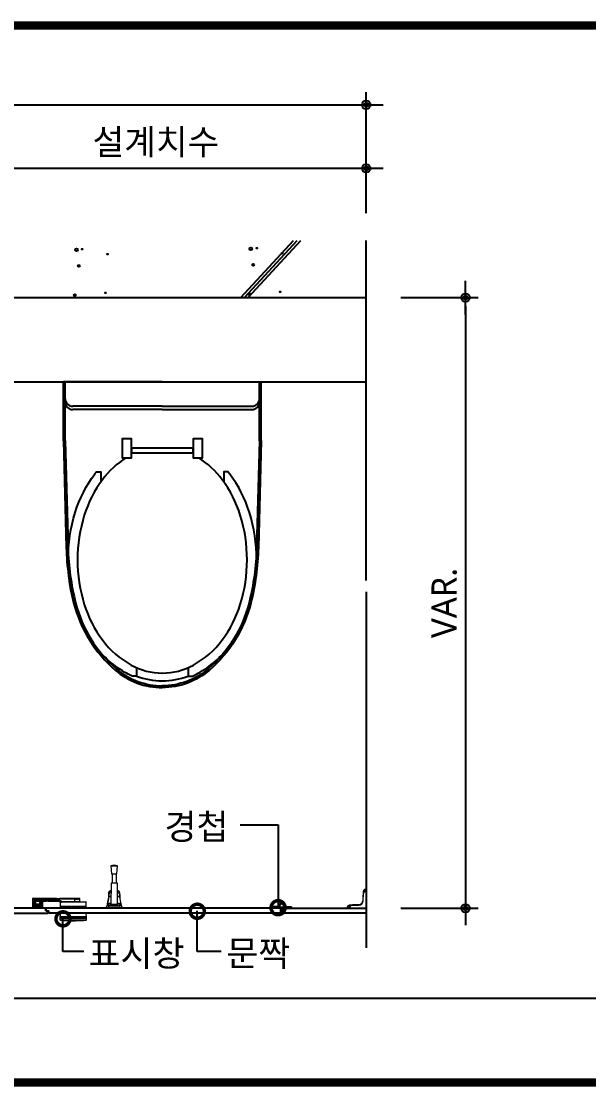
# Model space of a CAD drawing. Extents: x -256 to 8104, y -176 to 5714.
# Drawn here: x 3810 to 4485, y 2764 to 4029 of the extents above; entities that cross this region are included whole.
import ezdxf
from ezdxf.enums import TextEntityAlignment as Align

# ---------------------------------------------------------------- set-up
doc = ezdxf.new("R2010")
doc.units = 0
doc.header["$LTSCALE"] = 30
doc.layers.get('0').update_dxf_attribs({"linetype": 'CONTINUOUS'})
doc.layers.get('DEFPOINTS').update_dxf_attribs({"linetype": 'CONTINUOUS'})
for name, color, linetype in [('0_toilet', 6, 'CONTINUOUS'), ('DIM', 7, 'CONTINUOUS'), ('HAT', 8, 'CONTINUOUS'), ('경첩', 4, 'CONTINUOUS'), ('문자', 3, 'CONTINUOUS'), ('부자재', 4, 'CONTINUOUS'), ('옷걸이', 4, 'CONTINUOUS'), ('잠금쇠(회전형)', 4, 'CONTINUOUS'), ('치수', 1, 'CONTINUOUS'), ('해치', 8, 'CONTINUOUS')]:
    doc.layers.add(name, color=color, linetype=linetype)
doc.styles.add('돋움', font='malgun.ttf')
doc.dimstyles.new('10', dxfattribs={"dimscale": 10, "dimtxt": 3, "dimasz": 1, "dimexe": 1.5, "dimexo": 2, "dimgap": 1, "dimtad": 1, "dimdec": 0, "dimlunit": 6, "dimtxsty": '돋움', "dimblk": 'DIMDOT', "dimcen": -1, "dimdle": 1.5, "dimclrt": 3, "dimazin": 3, "dimtfac": 1, "dimtdec": 0, "dimtix": 1, "dimtmove": 2, "dimatfit": 3, "dimldrblk": 'DIMDOT', "dimarcsym": 0})

# ---------------------------------------------------------------- blocks, each defined once
blk = doc.blocks.new('DIMDOT')
at = {"linetype": 'Continuous'}
blk.add_line((-2, 0), (2, 0), dxfattribs=at)
for radius in [0.5, 0.25]:
    blk.add_circle((0, 0), radius, dxfattribs=at)
blk = doc.blocks.new('*D1074')
at = {"layer": 'DEFPOINTS', "color": 0}
for p in [(202714.7, -3085.2), (202714.7, -3810.2), (202811.6, -3810.2)]:
    blk.add_point(p, dxfattribs=at)
at = {"layer": 'DIM', "color": 0, "lineweight": -2, "ltscale": 10}
for p, q in [((202734.7, -3085.2), (202826.6, -3085.2)), ((202811.6, -3095.2), (202811.6, -3800.2)), ((202734.7, -3810.2), (202826.6, -3810.2))]:
    blk.add_line(p, q, dxfattribs=at)
at = {"layer": 'DIM', "color": 0, "lineweight": -2, "xscale": 10, "yscale": 10, "zscale": 10}
for p, rotation in [((202811.6, -3085.2), 90), ((202811.6, -3810.2), 270)]:
    blk.add_blockref('DIMDOT', p, dxfattribs=dict(at, rotation=rotation))
at = {"layer": 'DIM', "color": 3, "insert": (202786.4, -3447.7), "char_height": 30, "attachment_point": 5, "rotation": 90, "style": '돋움'}
blk.add_mtext('VAR.', dxfattribs=at)
blk = doc.blocks.new('_DOTSMALL')
at = {"color": 0, "linetype": 'ByBlock', "const_width": 0.5}
blk.add_lwpolyline([(-0.0625, 0, 1), (0.0625, 0, 1)], format="xyb", close=True, dxfattribs=at)
blk = doc.blocks.new('A$C63EC304E')
at = {"layer": '치수', "color": 1, "xscale": 2.5, "yscale": 2.5, "zscale": 2.5, "rotation": 234.3098741996962}
blk.add_blockref('_DOTSMALL', (0.312, 0.312), dxfattribs=at)
blk = doc.blocks.new('A$C2BC9653E')
at = {"layer": '치수', "xscale": 0.3333333333333333, "yscale": 0.3333333333333333, "zscale": 0.3333333333333333}
blk.add_blockref('A$C63EC304E', (0, 0), dxfattribs=at)
blk = doc.blocks.new('A$C7FC71301')
at = {"layer": '치수', "rotation": 180}
blk.add_blockref('A$C2BC9653E', (0.208, 0.208), dxfattribs=at)
blk = doc.blocks.new('A$C4A20372B')
at = {"layer": '치수'}
blk.add_blockref('A$C7FC71301', (0, 0), dxfattribs=at)
blk = doc.blocks.new('A$C566469F5')
at = {"layer": '치수'}
blk.add_blockref('A$C4A20372B', (0, 0), dxfattribs=at)
blk = doc.blocks.new('A$C7E317CD4')
at = {"layer": '해치', "xscale": 2, "yscale": 2, "zscale": 2}
blk.add_blockref('A$C566469F5', (0, 0), dxfattribs=at)
blk = doc.blocks.new('A$C601D7F27')
at = {"layer": '치수'}
blk.add_blockref('A$C7E317CD4', (0, 0), dxfattribs=at)
blk = doc.blocks.new('A$C38802C08')
at = {"layer": '치수'}
blk.add_blockref('A$C601D7F27', (0, 0), dxfattribs=at)
blk = doc.blocks.new('*D1075')
at = {"layer": 'DEFPOINTS', "color": 0}
for p in [(202693.7, -2931.7), (202193.7, -3004.8), (202693.7, -3004.8)]:
    blk.add_point(p, dxfattribs=at)
at = {"layer": 'DIM', "color": 0, "lineweight": -2, "ltscale": 10}
for p, q in [((202193.7, -2984.8), (202193.7, -2916.7)), ((202693.7, -2984.8), (202693.7, -2916.7)), ((202203.7, -2931.7), (202683.7, -2931.7))]:
    blk.add_line(p, q, dxfattribs=at)
at = {"layer": 'DIM', "color": 0, "lineweight": -2, "xscale": 10, "yscale": 10, "zscale": 10, "rotation": 180}
blk.add_blockref('DIMDOT', (202193.7, -2931.7), dxfattribs=at)
at = {"layer": 'DIM', "color": 0, "lineweight": -2, "xscale": 10, "yscale": 10, "zscale": 10}
blk.add_blockref('DIMDOT', (202693.7, -2931.7), dxfattribs=at)
at = {"layer": 'DIM', "color": 3, "insert": (202443.7, -2902), "char_height": 30, "attachment_point": 5, "style": '돋움'}
blk.add_mtext('설계치수', dxfattribs=at)
blk = doc.blocks.new('*D1076')
at = {"layer": 'DEFPOINTS', "color": 0}
for p in [(202693.7, -2856.3), (201193.7, -3004.8), (202693.7, -3004.8)]:
    blk.add_point(p, dxfattribs=at)
at = {"layer": 'DIM', "color": 0, "lineweight": -2, "ltscale": 10}
for p, q in [((201193.7, -2984.8), (201193.7, -2841.3)), ((202693.7, -2984.8), (202693.7, -2841.3)), ((201203.7, -2856.3), (202683.7, -2856.3))]:
    blk.add_line(p, q, dxfattribs=at)
at = {"layer": 'DIM', "color": 0, "lineweight": -2, "xscale": 10, "yscale": 10, "zscale": 10, "rotation": 180}
blk.add_blockref('DIMDOT', (201193.7, -2856.3), dxfattribs=at)
at = {"layer": 'DIM', "color": 0, "lineweight": -2, "xscale": 10, "yscale": 10, "zscale": 10}
blk.add_blockref('DIMDOT', (202693.7, -2856.3), dxfattribs=at)
at = {"layer": 'DIM', "color": 3, "insert": (201943.7, -2826.7), "char_height": 30, "attachment_point": 5, "style": '돋움'}
blk.add_mtext('설계치수', dxfattribs=at)
blk = doc.blocks.new('A$C10E41893')
at = {"layer": '부자재'}
for p, q in [((6.5, 0), (6.5, 196)), ((123.3, 196), (6.5, 196)), ((123.3, 192.5), (6.5, 192.5)), ((54.8, 0), (54.8, 177.5)), ((61.4, 0), (61.4, 177.5)), ((6.5, 0), (6.5, -196)), ((54.8, 0), (54.8, -177.5)), ((61.4, 0), (61.4, -177.5)), ((123.3, -192.5), (6.5, -192.5)), ((123.3, -196), (6.5, -196))]:
    blk.add_line(p, q, dxfattribs=at)
for points in [[(122.7, 196, -0.012538), (123.3, 196), (334.6, 190.3, -0.055395), (444.7, 175.1, -0.154276), (576.9, 93.3, -0.179504), (611.5, 0, -0.179504)], [(122.8, 192.5, -0.012538), (123.2, 192.5), (334.5, 186.8, -0.055395), (443.8, 171.7, -0.154276), (574.3, 91, -0.179504), (608, 0, -0.179504)], [(572, 51.4), (588.8, 51.4), (588.8, 59.6, 0.021185), (583.3, 70.7, 0.106084), (528.4, 133.7, 0.085733), (452.6, 172.4, 0.075373), (358.7, 186.6, 0.075373), (264.8, 172.4, 0.085733), (189, 133.7, 0.007337), (184.4, 130.1), (184.4, 122), (204.7, 122)], [(156.7, -72, 0.089162), (200.2, -118.7, 0.085733), (270.3, -154.5, 0.075373), (358.7, -167.9, 0.075373), (447.1, -154.5, 0.085733), (517.2, -118.7, 0.106084), (567, -61.6, 0.126931), (582.8, 0, 0.126931), (567, 61.6, 0.106084), (517.2, 118.7, 0.085733), (447.1, 154.5, 0.075373), (358.7, 167.9, 0.075373), (270.3, 154.5, 0.085733), (200.2, 118.7, 0.089162), (156.7, 72)], [(588.8, -51.4, 0.090214), (598.2, 0, 0.090214), (588.8, 51.4, 0.106084)], [(122.7, -196, 0.012538), (123.3, -196), (334.6, -190.3, 0.055395), (444.7, -175.1, 0.154276), (576.9, -93.3, 0.179504), (611.5, 0, 0.179504)], [(122.8, -192.5, 0.012538), (123.2, -192.5), (334.5, -186.8, 0.055395), (443.8, -171.7, 0.154276), (574.3, -91, 0.179504), (608, 0, 0.179504)], [(572, -51.4), (588.8, -51.4), (588.8, -59.6, -0.021185), (583.3, -70.7, -0.106084), (528.4, -133.7, -0.085733), (452.6, -172.4, -0.075373), (358.7, -186.6, -0.075373), (264.8, -172.4, -0.085733), (189, -133.7, -0.007337), (184.4, -130.1), (184.4, -122), (204.7, -122)]]:
    blk.add_lwpolyline(points, format="xyb", dxfattribs=at)
blk.add_lwpolyline([(138, -60.8), (119.3, -60.8), (119.3, -79.5), (156.7, -79.5), (156.7, -60.8), (138, -60.8), (147.3, -60.8), (147.3, 60.8), (138, 60.8), (156.7, 60.8), (156.7, 79.5), (119.3, 79.5), (119.3, 60.8), (138, 60.8), (138, -60.8), (119.3, -60.8)], dxfattribs=at)
for centre, start, end in [((39.8, 177.5), 0, 90), ((46.4, 177.5), 0, 90), ((39.8, -177.5), 270, 0), ((46.4, -177.5), 270, 0)]:
    blk.add_arc(centre, 15, start, end, dxfattribs=at)
blk = doc.blocks.new('BASIC_40', base_point=(198473.5, -6786.3))
for p, q in [((202693.7, -3421.1), (202693.7, -3017.5)), ((201193.7, -3085.2), (202693.7, -3085.2)), ((201193.7, -3185.2), (202693.7, -3185.2)), ((202693.7, -3434.4), (202693.7, -3857))]:
    blk.add_line(p, q)
at = {"color": 8}
for p, q in [((200957.6, -3917), (202920.2, -3917)), ((202920.2, -3917), (204305.4, -3917))]:
    blk.add_line(p, q, dxfattribs=at)
at = {"color": 8, "const_width": 10}
for points in [[(200957.6, -2762.1), (204305.4, -2762.1)], [(198520.9, -4017), (204305.4, -4017)]]:
    blk.add_lwpolyline(points, dxfattribs=at)
at = {"layer": '0_toilet'}
for p, q in [((202312.7, -3810.2), (202083.7, -3810.2)), ((202083.7, -3816.2), (202315.7, -3816.2)), ((202312.7, -3813.2), (202312.7, -3810.2)), ((202312.7, -3813.2), (202316.4, -3813.2)), ((202592.3, -3810.2), (202313.4, -3810.2)), ((202313.4, -3813.2), (202313.4, -3810.2)), ((202315.7, -3816.2), (202315.7, -3813.2)), ((202316.4, -3816.2), (202316.4, -3813.2)), ((202592.3, -3816.2), (202316.4, -3816.2)), ((202592.3, -3816.2), (202592.3, -3810.2)), ((202593.8, -3810.2), (202693.7, -3810.2)), ((202593.8, -3816.2), (202593.8, -3810.2)), ((202693.7, -3816.2), (202593.8, -3816.2))]:
    blk.add_line(p, q, dxfattribs=at)
at = {"layer": '경첩', "color": 4, "linetype": 'Continuous', "lineweight": 15}
for p, q in [((202690.1, -3792.5), (202689.7, -3801.4)), ((202689.7, -3794.4), (202690, -3794.7)), ((202689.9, -3791.1), (202689.8, -3793.8)), ((202689.8, -3793.8), (202690, -3794)), ((202689.9, -3791.1), (202690.1, -3791.3)), ((202689.9, -3801.4), (202690.3, -3792.5)), ((202690, -3790.5), (202690.2, -3790.6)), ((202690.2, -3790), (202690.1, -3792.5)), ((202690.4, -3791.4), (202690.5, -3790)), ((202692.4, -3790.2), (202692.4, -3790.1)), ((202692.4, -3790.1), (202693.7, -3790.1)), ((202692.4, -3790.2), (202692.4, -3790.5)), ((202693.7, -3790.2), (202692.4, -3790.2)), ((202692.4, -3790.5), (202693.7, -3790.5)), ((202692.6, -3788), (202692.6, -3787.7)), ((202693.7, -3787.7), (202692.6, -3787.7)), ((202692.6, -3788), (202693.7, -3788)), ((202693.7, -3788), (202693.7, -3787.7)), ((202693.7, -3790.1), (202693.7, -3788)), ((202693.7, -3790.5), (202693.7, -3790.2)), ((202693.7, -3790.5), (202693.7, -3808.7)), ((202675.9, -3806.6), (202673.4, -3806.7)), ((202673.4, -3807), (202674.9, -3806.9)), ((202673.9, -3806.5), (202674, -3806.5)), ((202673.9, -3806.5), (202674.1, -3806.7)), ((202677.2, -3806.3), (202674, -3806.5)), ((202684.9, -3806.2), (202675.9, -3806.6)), ((202675.9, -3806.9), (202684.9, -3806.4)), ((202677.2, -3806.3), (202677.5, -3806.5)), ((202677.9, -3806.3), (202678.1, -3806.5)), ((202678.2, -3806.3), (202678.5, -3806.5)), ((202681.6, -3806.1), (202678.9, -3806.2)), ((202678.9, -3806.2), (202679.2, -3806.5)), ((202681.6, -3806.1), (202681.9, -3806.3)), ((202682.3, -3806.1), (202682.5, -3806.3)), ((202682.6, -3806.1), (202682.9, -3806.3)), ((202683.3, -3806), (202683.5, -3806.3)), ((202684.7, -3806), (202683.3, -3806)), ((202684.9, -3805.9), (202684.7, -3806)), ((202684.7, -3806), (202684.9, -3806.2)), ((202685.9, -3805.8), (202686.1, -3806)), ((202686.4, -3805.6), (202686.6, -3805.8)), ((202686.7, -3805.5), (202686.9, -3805.7)), ((202687.1, -3805.3), (202687.3, -3805.4)), ((202687.4, -3805.1), (202687.5, -3805.3)), ((202688.4, -3804.1), (202688.6, -3804.3)), ((202688.6, -3803.9), (202688.8, -3804.1)), ((202688.9, -3803.4), (202689, -3803.6)), ((202689, -3803.2), (202689.2, -3803.4)), ((202689.1, -3802.8), (202689.3, -3803)), ((202689.5, -3802.5), (202689.3, -3802.3)), ((202689.3, -3802.3), (202689.5, -3802.5)), ((202689.5, -3800.7), (202689.4, -3800.8)), ((202689.4, -3800.8), (202689.7, -3801)), ((202689.4, -3800.8), (202689.4, -3801.4)), ((202689.4, -3801.7), (202689.6, -3801.9)), ((202689.4, -3801.9), (202689.6, -3802.1)), ((202689.7, -3795.8), (202689.5, -3798.7)), ((202689.5, -3798.7), (202689.8, -3798.9)), ((202689.5, -3798.7), (202689.8, -3798.9)), ((202689.5, -3798.7), (202689.5, -3799.1)), ((202689.5, -3799.1), (202689.8, -3799.3)), ((202689.5, -3799.3), (202689.8, -3799.6)), ((202689.5, -3799.3), (202689.5, -3800.2)), ((202689.5, -3800.2), (202689.7, -3800.5)), ((202689.5, -3800.2), (202689.5, -3800.3)), ((202689.5, -3800.3), (202689.7, -3800.6)), ((202689.5, -3800.3), (202689.5, -3800.7)), ((202689.5, -3800.7), (202689.7, -3800.9)), ((202689.7, -3794.8), (202690, -3795)), ((202689.7, -3794.8), (202689.7, -3795.4)), ((202689.7, -3795.4), (202689.9, -3795.7)), ((202689.7, -3795.8), (202689.9, -3796)), ((202671.4, -3809.1), (202671.2, -3809.1)), ((202671.2, -3809.1), (202671.2, -3810.2)), ((202671.2, -3810.2), (202671.4, -3810.2)), ((202671.4, -3810.2), (202671.4, -3809.1)), ((202671.4, -3810.2), (202673.6, -3810.2)), ((202673.6, -3810.2), (202673.6, -3809)), ((202673.6, -3809), (202673.7, -3809)), ((202673.7, -3809), (202673.9, -3809)), ((202673.7, -3809), (202673.7, -3810.2)), ((202673.7, -3810.2), (202673.9, -3810.2)), ((202673.9, -3810.2), (202673.9, -3809)), ((202692.2, -3810.2), (202673.9, -3810.2))]:
    blk.add_line(p, q, dxfattribs=at)
at = {"layer": '경첩', "color": 4, "linetype": 'Continuous', "lineweight": 15, "flags": 128}
for points in [[(202689.8, -3793.8), (202689.8, -3793.9), (202689.8, -3794), (202689.8, -3794.1), (202689.8, -3794.2), (202689.8, -3794.3), (202689.7, -3794.4), (202689.7, -3794.4), (202689.7, -3794.4)], [(202689.9, -3790.5), (202689.9, -3790.5), (202690, -3790.5), (202690, -3790.5), (202690, -3790.5), (202690, -3790.5), (202690, -3790.5), (202690, -3790.5), (202690, -3790.5)], [(202689.9, -3790.5), (202689.9, -3790.7), (202689.9, -3790.8), (202689.9, -3790.9), (202689.9, -3791.1)], [(202690.1, -3792.5), (202690.1, -3792.5), (202690.1, -3792.5), (202690.1, -3792.5), (202690.2, -3792.5), (202690.2, -3792.5), (202690.2, -3792.5), (202690.3, -3792.5), (202690.3, -3792.5)], [(202690.5, -3790), (202690.4, -3790), (202690.4, -3790), (202690.3, -3790), (202690.3, -3790), (202690.2, -3790), (202690.2, -3790), (202690.2, -3790), (202690.2, -3790)], [(202673.4, -3807), (202673.4, -3806.9), (202673.4, -3806.9), (202673.4, -3806.8), (202673.4, -3806.8), (202673.4, -3806.8), (202673.4, -3806.8), (202673.4, -3806.7), (202673.4, -3806.7)], [(202675.9, -3806.6), (202675.9, -3806.6), (202675.9, -3806.6), (202675.9, -3806.7), (202675.9, -3806.7), (202675.9, -3806.7), (202675.9, -3806.8), (202675.9, -3806.8), (202675.9, -3806.9)], [(202677.9, -3806.3), (202677.9, -3806.3), (202677.9, -3806.3), (202677.8, -3806.3), (202677.7, -3806.3), (202677.6, -3806.3), (202677.5, -3806.3), (202677.4, -3806.3), (202677.2, -3806.3)], [(202678.9, -3806.2), (202678.8, -3806.2), (202678.7, -3806.2), (202678.6, -3806.2), (202678.5, -3806.2), (202678.4, -3806.3), (202678.3, -3806.3), (202678.3, -3806.3), (202678.2, -3806.3), (202678.2, -3806.3)], [(202682.3, -3806.1), (202682.3, -3806.1), (202682.2, -3806.1), (202682.2, -3806.1), (202682.1, -3806.1), (202682, -3806.1), (202681.9, -3806.1), (202681.7, -3806.1), (202681.6, -3806.1)], [(202683.3, -3806), (202683.2, -3806), (202683, -3806), (202682.9, -3806), (202682.8, -3806), (202682.7, -3806), (202682.7, -3806.1), (202682.6, -3806.1), (202682.6, -3806.1)], [(202684.9, -3806.2), (202684.9, -3806.2), (202684.9, -3806.2), (202684.9, -3806.2), (202684.9, -3806.3), (202684.9, -3806.3), (202684.9, -3806.4), (202684.9, -3806.4), (202684.9, -3806.4)], [(202689.3, -3802.3), (202689.3, -3802.3), (202689.3, -3802.3)], [(202689.4, -3801.7), (202689.4, -3801.9), (202689.4, -3801.9)], [(202689.5, -3798.7), (202689.5, -3798.7), (202689.5, -3798.7)], [(202689.5, -3799.1), (202689.5, -3799.2), (202689.5, -3799.2), (202689.5, -3799.3)], [(202689.7, -3801.4), (202689.7, -3801.4), (202689.7, -3801.4), (202689.7, -3801.4), (202689.7, -3801.4), (202689.8, -3801.4), (202689.8, -3801.4), (202689.9, -3801.4), (202689.9, -3801.4)]]:
    blk.add_lwpolyline(points, dxfattribs=at)
at = {"layer": '경첩', "color": 4, "linetype": 'Continuous', "lineweight": 15}
for centre, radius, start, end in [((202692.4, -3792.6), 2.35, 90, 177.3017), ((202692.6, -3790.1), 2.35, 90, 177.3017), ((202692.4, -3792.6), 2.1, 90, 177.3017), ((202692.6, -3790.1), 2.1, 90, 177.3017), ((202673.5, -3809.1), 2.35, 92.6983, 180), ((202673.5, -3809.1), 2.1, 92.6983, 180), ((202676, -3809), 2.35, 92.6983, 180), ((202676, -3809), 2.1, 92.6983, 180), ((202684.7, -3801.2), 5.25, 272.6983, 357.3017), ((202684.7, -3801.2), 5, 272.6983, 357.3017), ((202684.7, -3801.2), 4.75, 272.6983, 285), ((202684.7, -3801.2), 4.75, 284.9998, 291.7506), ((202684.7, -3801.2), 4.75, 294.9948, 301.2998), ((202684.7, -3801.2), 4.75, 301.2991, 304.3858), ((202684.7, -3801.2), 4.75, 304.3849, 322.5608), ((202684.7, -3801.2), 4.75, 322.5612, 325.6145), ((202684.7, -3801.2), 4.75, 325.6151, 331.8264), ((202684.7, -3801.2), 4.75, 335.0052, 340.234), ((202684.7, -3801.2), 4.75, 340.234, 346.7569), ((202684.7, -3801.2), 4.75, 346.8377, 351.3944), ((202684.7, -3801.2), 4.75, 354.0912, 357.3017), ((202692.2, -3808.7), 1.5, 270, 0)]:
    blk.add_arc(centre, radius, start, end, dxfattribs=at)
at = {"layer": '부자재'}
for p, q in [((202581.6, -3809.3), (202581.6, -3810.2)), ((202592.3, -3810.2), (202581.6, -3810.2)), ((202589.3, -3808.1), (202582.1, -3808.6)), ((202582.9, -3809.1), (202582.9, -3810.2)), ((202593.1, -3809.7), (202593.1, -3810.5)), ((202593.3, -3810.5), (202593.1, -3810.5)), ((202593.3, -3809.7), (202593.3, -3810.5)), ((202593.8, -3810.2), (202604.8, -3810.2)), ((202593.8, -3810.2), (202593.8, -3810.2)), ((202596.1, -3808.1), (202604.2, -3808.6)), ((202603.5, -3809.1), (202603.5, -3810.2)), ((202604.8, -3809.3), (202604.8, -3810.2))]:
    blk.add_line(p, q, dxfattribs=at)
at = {"layer": '부자재', "color": 1}
blk.add_circle((202593.2, -3807), 2.34, dxfattribs=at)
at = {"layer": '부자재'}
for centre, radius, start, end in [((202589.3, -3806.8), 1.29, 272.9231, 352.4724), ((202593.2, -3807), 2.62, 270, 180), ((202597.1, -3806.8), 1.29, 187.5276, 267.0769), ((202582.3, -3809.3), 0.7, 101.7765, 181.6712), ((202583.7, -3809.4), 0.884, 113.4077, 164.5497), ((202593.5, -3811.2), 1.65, 102.5267, 141.5475), ((202592.8, -3811.2), 1.65, 43.1003, 77.4733), ((202593.3, -3807.4), 2.86, 280.084, 345.9792), ((202602.7, -3809.4), 0.884, 15.4503, 67.3004), ((202604.1, -3809.3), 0.7, 358.3288, 78.2235)]:
    blk.add_arc(centre, radius, start, end, dxfattribs=at)
at = {"layer": '옷걸이', "lineweight": 15}
for p, q in [((202390.2, -3759.9), (202390.9, -3769.4)), ((202390.2, -3759.9), (202398.2, -3759.9)), ((202390.9, -3769.4), (202397.4, -3769.4)), ((202391.7, -3769.4), (202391.7, -3780.2)), ((202396.7, -3780.2), (202396.7, -3769.4)), ((202397.4, -3769.4), (202398.2, -3759.9)), ((202390.4, -3780.5), (202390.2, -3805.7)), ((202397.9, -3780.5), (202390.4, -3780.5)), ((202390.7, -3780.2), (202394.2, -3780.2)), ((202394.2, -3780.2), (202397.7, -3780.2)), ((202398.2, -3805.7), (202397.9, -3780.5)), ((202390.4, -3789.6), (202390.3, -3789.6)), ((202390.3, -3789.6), (202390.3, -3789.7)), ((202390.4, -3789.7), (202390.3, -3789.7)), ((202390.3, -3791.2), (202390.3, -3791.6)), ((202390.3, -3791.2), (202390.4, -3791.2)), ((202390.3, -3791.6), (202390.3, -3791.6)), ((202398.1, -3789.6), (202398, -3789.6)), ((202398.1, -3789.7), (202398, -3789.7)), ((202398, -3791.2), (202398.1, -3791.2)), ((202398.1, -3791.6), (202398, -3791.6)), ((202398.1, -3789.6), (202398.1, -3789.7)), ((202398.1, -3791.2), (202398.1, -3791.6)), ((202386.5, -3806.9), (202386.4, -3806.9)), ((202387.9, -3804.8), (202386.5, -3804.8)), ((202387.9, -3804.8), (202386.5, -3804.8)), ((202386.5, -3807), (202386.5, -3807)), ((202401.9, -3807), (202386.5, -3807)), ((202387.9, -3795.9), (202390.3, -3795.9)), ((202390.3, -3796.7), (202387.9, -3796.7)), ((202387.9, -3805.4), (202387.9, -3804.8)), ((202387.9, -3807.7), (202387.9, -3807)), ((202387.9, -3807), (202400.5, -3807)), ((202399, -3805.7), (202389.4, -3805.7)), ((202398.1, -3795.9), (202400.5, -3795.9)), ((202400.5, -3796.7), (202398.1, -3796.7)), ((202400.4, -3804.8), (202400.5, -3805.4)), ((202401.9, -3804.8), (202400.5, -3804.8)), ((202401.9, -3804.8), (202400.5, -3804.8)), ((202400.5, -3807.7), (202400.5, -3807)), ((202402, -3806.9), (202401.9, -3806.9)), ((202402, -3806.9), (202401.9, -3806.9)), ((202401.9, -3807), (202401.9, -3807)), ((202384.7, -3810.2), (202385.5, -3807.7)), ((202387.1, -3810.2), (202384.7, -3810.2)), ((202385.5, -3807.7), (202385.5, -3807.6)), ((202385.5, -3807.7), (202385.5, -3807.7)), ((202387.9, -3807.7), (202387.1, -3810.2)), ((202401.3, -3810.2), (202387.1, -3810.2)), ((202400.5, -3807.7), (202387.9, -3807.7)), ((202401.3, -3810.2), (202400.5, -3807.7)), ((202403.7, -3810.2), (202401.3, -3810.2)), ((202402.8, -3807.6), (202402.8, -3807.7)), ((202402.8, -3807.7), (202402.9, -3807.7)), ((202402.9, -3807.7), (202403.7, -3810.2))]:
    blk.add_line(p, q, dxfattribs=at)
at = {"layer": '옷걸이', "lineweight": 15, "flags": 128}
for points in [[(202390.3, -3789.6), (202390.2, -3789.6), (202389.9, -3789.6), (202389.6, -3789.7), (202389.2, -3789.7), (202388.9, -3789.8), (202388.7, -3790), (202388.4, -3790.1), (202388.2, -3790.3), (202388, -3790.5), (202387.9, -3790.7), (202387.8, -3791), (202387.8, -3791.2), (202387.8, -3791.2)], [(202390.3, -3789.7), (202389.8, -3789.7), (202389.4, -3789.8), (202389.1, -3789.9), (202388.7, -3790), (202388.4, -3790.2), (202388.1, -3790.4), (202388, -3790.7), (202387.8, -3790.9), (202387.8, -3791.3), (202387.8, -3791.3)], [(202387.8, -3792.8), (202387.8, -3792.5), (202387.9, -3792.3), (202388.1, -3792), (202388.3, -3791.8), (202388.6, -3791.6), (202389, -3791.5), (202389.3, -3791.3), (202389.7, -3791.2), (202390.3, -3791.2)], [(202390.3, -3791.6), (202389.8, -3791.6), (202389.4, -3791.7), (202389.1, -3791.8), (202388.8, -3791.9), (202388.5, -3792.1), (202388.3, -3792.3), (202388.2, -3792.5), (202388.1, -3792.8), (202388, -3793)], [(202400.6, -3791.3), (202400.6, -3791.3), (202400.6, -3791.1), (202400.5, -3790.8), (202400.4, -3790.6), (202400.3, -3790.4), (202400.1, -3790.2), (202399.9, -3790.1), (202399.6, -3789.9), (202399.3, -3789.8), (202399, -3789.7), (202398.7, -3789.6), (202398.4, -3789.6), (202398.1, -3789.6)], [(202400.6, -3791.3), (202400.6, -3791), (202400.5, -3790.8), (202400.3, -3790.5), (202400.1, -3790.3), (202399.8, -3790.1), (202399.5, -3789.9), (202399.1, -3789.8), (202398.7, -3789.7), (202398.2, -3789.7), (202398.1, -3789.7)], [(202398.1, -3791.2), (202398.5, -3791.2), (202398.9, -3791.3), (202399.3, -3791.4), (202399.7, -3791.6), (202400, -3791.8), (202400.2, -3792), (202400.4, -3792.2), (202400.6, -3792.5), (202400.6, -3792.8)], [(202400.4, -3793), (202400.3, -3792.7), (202400.2, -3792.5), (202400, -3792.2), (202399.8, -3792), (202399.5, -3791.9), (202399.2, -3791.7), (202398.9, -3791.6), (202398.5, -3791.6), (202398.1, -3791.6)], [(202386.3, -3805), (202386.3, -3805), (202386.3, -3805)], [(202386.5, -3806.9), (202386.4, -3806.9), (202386.4, -3806.9)], [(202386.5, -3804.8), (202386.5, -3804.8), (202386.5, -3804.8)], [(202386.5, -3806.9), (202386.5, -3806.9), (202386.5, -3807)], [(202386.5, -3806.9), (202386.5, -3806.9), (202386.5, -3806.9)], [(202387.6, -3796.7), (202387.6, -3796.7), (202387.6, -3796.7), (202387.7, -3796.7), (202387.7, -3796.7), (202387.7, -3796.7), (202387.8, -3796.7), (202387.8, -3796.7), (202387.9, -3796.7)], [(202388.7, -3806.9), (202388.3, -3806.9), (202388, -3806.9), (202388, -3806.9), (202388.1, -3806.8), (202388.3, -3806.8), (202388.5, -3806.8)], [(202390.2, -3804.4), (202389.6, -3804.5), (202388.4, -3804.5)], [(202400, -3804.5), (202398.4, -3804.4), (202398.2, -3804.4)], [(202399.9, -3806.8), (202400.2, -3806.8), (202400.4, -3806.8), (202400.4, -3806.9), (202400.2, -3806.9), (202399.9, -3806.9), (202399.4, -3806.9)], [(202400.8, -3796.7), (202400.8, -3796.7), (202400.8, -3796.7), (202400.7, -3796.7), (202400.7, -3796.7), (202400.7, -3796.7), (202400.6, -3796.7), (202400.6, -3796.7), (202400.5, -3796.7)], [(202401.9, -3807), (202401.9, -3806.9), (202401.9, -3806.9)], [(202401.9, -3806.9), (202401.9, -3806.9), (202401.9, -3806.9)]]:
    blk.add_lwpolyline(points, dxfattribs=at)
at = {"layer": '옷걸이', "lineweight": 15}
for centre, radius, start, end in [((202394.2, -3770.2), 11, 68.7607, 111.2393), ((202390.7, -3780.5), 0.25, 90, 179.5), ((202397.7, -3780.5), 0.25, 0.5, 90), ((202335, -3792.5), 52.8, 356.4511, 359.6096), ((202335, -3792.5), 52.8, 359.6096, 1.2369), ((202388, -3792.8), 0.227, 188.2087, 276.392), ((202335, -3792.6), 53, 356.4511, 359.6096), ((202335, -3790.8), 55.3, 359.6189, 1.2073), ((202453.4, -3790.8), 55.3, 178.7927, 180.3811), ((202400.4, -3792.8), 0.227, 263.608, 351.7913), ((202453.4, -3792.6), 53, 180.3904, 183.5489), ((202453.4, -3792.5), 52.8, 178.7631, 180.3904), ((202453.4, -3792.5), 52.8, 180.3904, 183.5489), ((202336.3, -3792.8), 51.5, 343.2376, 346.2577), ((202386.6, -3808), 1.17, 101.397, 160.6752), ((202386.5, -3808), 1, 89.9937, 161.8081), ((202336.6, -3792.6), 51.3, 343.5226, 346.2377), ((202335, -3792.5), 52.8, 346.2317, 355.4136), ((202386.5, -3805.1), 0.25, 90.2728, 166.2395), ((202386.5, -3805.1), 0.247, 89.2585, 165.9158), ((202386, -3804.7), 2.24, 284.8265, 3.5932), ((202386.1, -3805.1), 1.81, 282.0607, 352.5143), ((202335, -3792.5), 53, 346.5097, 355.4136), ((202335, -3792.5), 52.8, 355.4136, 356.451), ((202387.9, -3795.7), 0.23, 185.4574, 275.1888), ((202354, -3793.3), 34.1, 354.2736, 355.5668), ((202388.2, -3804.8), 0.248, 89.5881, 179.723), ((202388.3, -3804.9), 0.376, 79.9393, 150.5456), ((202388.3, -3804.8), 0.307, 84.7786, 118.9817), ((202388, -3805.4), 1.43, 284.1057, 346.9245), ((202394.3, -3405.8), 401.1, 269.1968, 270.7316), ((202400.4, -3805.4), 1.44, 193.1186, 255.9655), ((202400.1, -3804.9), 0.4, 32.0092, 97.8083), ((202400.1, -3804.8), 0.271, 58.6344, 97.6053), ((202402.4, -3804.7), 2.24, 176.3909, 255.1894), ((202400.2, -3804.8), 0.248, 0.277, 90.4119), ((202400.5, -3795.7), 0.23, 264.8112, 354.5426), ((202434.4, -3793.3), 34.1, 184.4333, 185.7264), ((202453.4, -3792.5), 53, 184.5864, 193.4903), ((202402.3, -3805.1), 1.8, 186.7864, 258.2605), ((202453.4, -3792.5), 52.8, 183.5489, 184.5865), ((202453.4, -3792.5), 52.8, 184.5864, 193.7683), ((202401.9, -3805.1), 0.25, 13.7617, 89.4531), ((202401.9, -3805.1), 0.247, 14.0842, 90.7415), ((202451.6, -3792.7), 51.2, 193.7584, 196.469), ((202401.9, -3808), 1, 18.1919, 90.0063), ((202401.8, -3808), 1.16, 19.2937, 79.3942), ((202452.4, -3792.7), 51.7, 193.7493, 196.7564)]:
    blk.add_arc(centre, radius, start, end, dxfattribs=at)
at = {"layer": '잠금쇠(회전형)', "linetype": 'Continuous', "lineweight": 15}
for p, q in [((202296.9, -3799.1), (202296.9, -3801.6)), ((202296.9, -3801.6), (202300.2, -3801.6)), ((202296.9, -3803.2), (202296.9, -3810.2)), ((202297.3, -3803.2), (202296.9, -3803.2)), ((202297.3, -3808.2), (202297.3, -3803.2)), ((202297.3, -3803.2), (202297.8, -3803.2)), ((202299.3, -3798.6), (202297.4, -3798.6)), ((202297.4, -3802.7), (202297.8, -3802.7)), ((202297.8, -3803.2), (202297.8, -3802.7)), ((202297.8, -3802.7), (202299.7, -3802.7)), ((202297.8, -3803.2), (202297.8, -3807.8)), ((202299.7, -3803.2), (202297.8, -3803.2)), ((202297.9, -3803.7), (202299.7, -3803.7)), ((202297.9, -3807.7), (202297.9, -3803.7)), ((202298.4, -3804.2), (202297.9, -3803.7)), ((202298.4, -3804.2), (202298.4, -3807.7)), ((202299.7, -3804.2), (202298.4, -3804.2)), ((202298.9, -3805.2), (202298.9, -3806.7)), ((202306.1, -3805.2), (202298.9, -3805.2)), ((202298.9, -3806.7), (202306.1, -3806.7)), ((202299.2, -3805), (202305.9, -3805)), ((202305.9, -3807), (202299.2, -3807)), ((202299.7, -3803.2), (202299.7, -3802.7)), ((202299.7, -3802.7), (202300.7, -3802.7)), ((202299.7, -3803.7), (202299.7, -3803.2)), ((202300.2, -3803.2), (202299.7, -3803.2)), ((202299.7, -3803.7), (202299.7, -3804.2)), ((202299.7, -3803.7), (202300.2, -3803.7)), ((202300.7, -3804.2), (202299.7, -3804.2)), ((202300.2, -3801.6), (202300.2, -3801.6)), ((202300.2, -3803.2), (202300.2, -3803.7)), ((202300.7, -3803.2), (202300.2, -3803.2)), ((202300.2, -3803.7), (202300.7, -3803.7)), ((202300.7, -3802.1), (202300.7, -3805)), ((202325.7, -3798.8), (202303.2, -3798.8)), ((202325.7, -3798.8), (202303.2, -3798.8)), ((202303.2, -3798.8), (202303.2, -3798.8)), ((202303.2, -3799.1), (202347.2, -3799.1)), ((202303.2, -3799.6), (202303.2, -3799.1)), ((202303.2, -3799.6), (202303.2, -3801.1)), ((202347.2, -3799.6), (202303.2, -3799.6)), ((202329.6, -3801.1), (202303.2, -3801.1)), ((202305.7, -3805), (202305.7, -3802.1)), ((202305.7, -3802.7), (202306.7, -3802.7)), ((202306.2, -3803.2), (202305.7, -3803.2)), ((202305.7, -3803.7), (202306.2, -3803.7)), ((202306.7, -3804.2), (202305.7, -3804.2)), ((202305.9, -3805), (202307.2, -3805)), ((202307.2, -3807), (202305.9, -3807)), ((202307.4, -3805.2), (202306.1, -3805.2)), ((202306.1, -3806.7), (202307.4, -3806.7)), ((202306.2, -3801.6), (202313.4, -3801.6)), ((202306.7, -3803.2), (202306.2, -3803.2)), ((202306.2, -3803.7), (202306.2, -3803.2)), ((202306.2, -3803.7), (202306.7, -3803.7)), ((202306.7, -3802.7), (202306.7, -3803.2)), ((202306.7, -3802.7), (202308.5, -3802.7)), ((202308.5, -3803.2), (202306.7, -3803.2)), ((202306.7, -3803.2), (202306.7, -3803.7)), ((202306.7, -3803.7), (202308.4, -3803.7)), ((202306.7, -3803.7), (202306.7, -3804.2)), ((202307.9, -3804.2), (202306.7, -3804.2)), ((202307.4, -3806.7), (202307.4, -3805.2)), ((202308.4, -3803.7), (202307.9, -3804.2)), ((202307.9, -3807.7), (202307.9, -3804.2)), ((202308.4, -3803.7), (202308.4, -3807.7)), ((202308.5, -3802.7), (202308.5, -3803.2)), ((202308.5, -3802.7), (202308.9, -3802.7)), ((202308.5, -3807.8), (202308.5, -3803.2)), ((202308.5, -3803.2), (202309, -3803.2)), ((202309, -3803.2), (202309, -3808.2)), ((202309.4, -3803.2), (202309, -3803.2)), ((202309.4, -3810.2), (202309.4, -3803.2)), ((202315.4, -3801.6), (202328.4, -3801.6)), ((202325.7, -3798.8), (202325.7, -3798.8)), ((202328.4, -3801.6), (202328.4, -3801.6)), ((202352.9, -3798.6), (202329.6, -3798.6)), ((202329.9, -3803.2), (202329.9, -3808.1)), ((202331.2, -3802.6), (202331.2, -3802.4)), ((202360.9, -3803.1), (202331.4, -3803.1)), ((202332, -3802.6), (202332, -3802.1)), ((202332, -3802.1), (202347.2, -3802.1)), ((202332, -3802.6), (202360.4, -3802.6)), ((202347.2, -3799.1), (202347.2, -3799.6)), ((202347.2, -3802.1), (202347.2, -3799.6)), ((202347.2, -3802.6), (202347.2, -3802.1)), ((202347.2, -3802.1), (202353.4, -3802.1)), ((202353.4, -3802.1), (202353.4, -3799.1)), ((202360.9, -3808.1), (202360.9, -3803.1)), ((202296.9, -3810.2), (202309.4, -3810.2)), ((202309, -3808.2), (202297.3, -3808.2)), ((202297.8, -3807.8), (202297.9, -3807.7)), ((202297.9, -3807.7), (202298, -3807.7)), ((202298, -3807.7), (202308.3, -3807.7)), ((202308.3, -3807.7), (202308.4, -3807.7)), ((202308.4, -3807.7), (202308.5, -3807.8)), ((202360.9, -3808.1), (202329.9, -3808.1)), ((202329.9, -3808.2), (202329.9, -3810)), ((202329.9, -3808.2), (202360.9, -3808.2)), ((202329.9, -3810), (202360.9, -3810)), ((202360.7, -3810.2), (202330.2, -3810.2)), ((202360.5, -3816.3), (202330.4, -3816.3)), ((202330.5, -3816.2), (202345.4, -3816.2)), ((202337.7, -3808.1), (202337.7, -3808.2)), ((202345.4, -3816.2), (202360.3, -3816.2)), ((202353.2, -3808.2), (202353.2, -3808.1)), ((202357.8, -3808.2), (202357.8, -3808.1)), ((202359.9, -3808.2), (202359.9, -3808.1)), ((202359.9, -3808.2), (202359.9, -3808.1)), ((202360.9, -3810), (202360.9, -3808.2)), ((202329.7, -3820.2), (202329.7, -3821.2)), ((202361.2, -3820.2), (202329.7, -3820.2)), ((202361.2, -3821.2), (202329.7, -3821.2)), ((202329.7, -3822.2), (202329.7, -3823.8)), ((202361.2, -3822.2), (202329.7, -3822.2)), ((202329.7, -3823.8), (202345.4, -3823.8)), ((202345.4, -3824.3), (202330.1, -3824.3)), ((202360.7, -3821.7), (202330.2, -3821.7)), ((202360.7, -3821.7), (202330.2, -3821.7)), ((202333.3, -3824.5), (202357.5, -3824.5)), ((202333.3, -3824.5), (202345.4, -3824.5)), ((202357.3, -3824.6), (202333.6, -3824.6)), ((202339.8, -3824.7), (202351, -3824.7)), ((202339.8, -3824.7), (202339.8, -3824.7)), ((202342.7, -3824.8), (202342.7, -3824.7)), ((202343.2, -3825), (202347.6, -3825)), ((202343.2, -3825), (202347.6, -3825)), ((202343.6, -3824.7), (202343.6, -3824.8)), ((202343.6, -3824.8), (202347.2, -3824.8)), ((202347.2, -3825), (202343.7, -3825)), ((202345.4, -3823.8), (202361.2, -3823.8)), ((202360.7, -3824.3), (202345.4, -3824.3)), ((202345.4, -3824.5), (202357.6, -3824.5)), ((202347.2, -3824.8), (202347.2, -3824.7)), ((202348.1, -3824.7), (202348.1, -3824.8)), ((202351, -3824.7), (202351.2, -3824.7)), ((202361.2, -3821.2), (202361.2, -3820.2)), ((202361.2, -3823.8), (202361.2, -3822.2))]:
    blk.add_line(p, q, dxfattribs=at)
at = {"layer": '잠금쇠(회전형)', "linetype": 'Continuous', "lineweight": 15, "flags": 128}
for points in [[(202303.2, -3798.8), (202302.5, -3798.8), (202301.9, -3798.8), (202301.3, -3798.8), (202300.7, -3798.7), (202300.2, -3798.7), (202299.8, -3798.7), (202299.5, -3798.7), (202299.3, -3798.6), (202299.3, -3798.6), (202299.3, -3798.6)], [(202339.7, -3824.8), (202339.6, -3824.8), (202339.5, -3824.7), (202339.5, -3824.7), (202339.6, -3824.7), (202339.8, -3824.7)], [(202343.7, -3825), (202343.7, -3825), (202343.6, -3824.9), (202343.6, -3824.9), (202343.6, -3824.9), (202343.6, -3824.9), (202343.6, -3824.9), (202343.6, -3824.9), (202343.6, -3824.8)], [(202347.2, -3825), (202347.2, -3825), (202347.2, -3824.9), (202347.2, -3824.9), (202347.2, -3824.9), (202347.2, -3824.9), (202347.2, -3824.9), (202347.2, -3824.9), (202347.2, -3824.8)], [(202351.2, -3824.7), (202351.2, -3824.7), (202351.3, -3824.7), (202351.4, -3824.7), (202351.3, -3824.8), (202351.1, -3824.8)]]:
    blk.add_lwpolyline(points, dxfattribs=at)
at = {"layer": '잠금쇠(회전형)', "linetype": 'Continuous', "lineweight": 15}
for centre, radius, start, end in [((202297.4, -3799.1), 0.5, 90, 180), ((202303.2, -3753.2), 46.4, 262.2082, 269.9516), ((202303.2, -3841), 39.9, 90.0704, 99.0775), ((202297.4, -3803.2), 0.5, 90, 180), ((202297.8, -3803.2), 0.485, 91.9622, 181.8362), ((202303.2, -3760.2), 38.9, 261.4299, 269.9411), ((202299.2, -3805.2), 0.25, 90, 180), ((202299.2, -3806.7), 0.25, 180, 270), ((202299.7, -3803.2), 0.5, 0, 90), ((202299.7, -3803.7), 0.5, 270, 0), ((202303.2, -3841.9), 40.4, 85.7371, 94.238), ((202300.2, -3802.1), 0.5, 0.4364, 88.0475), ((202303.2, -3829.7), 27.7, 84.8219, 95.1479), ((202306.2, -3802.1), 0.5, 89.9688, 179.9724), ((202306.7, -3803.2), 0.5, 90, 180), ((202306.7, -3803.7), 0.5, 180, 270), ((202307.2, -3805.2), 0.25, 0, 90), ((202307.2, -3806.7), 0.25, 270, 0), ((202308.5, -3803.2), 0.485, 358.1638, 88.0378), ((202308.9, -3803.2), 0.5, 0, 90), ((202314.4, -3840.9), 39.3, 88.5426, 91.4397), ((202325.7, -3759.2), 39.6, 270.014, 275.6703), ((202320.9, -3780.6), 22.3, 289.4853, 292.988), ((202328.4, -3803.2), 1.56, 359.595, 89.9503), ((202329.7, -3802.7), 1.54, 8.6008, 92.9035), ((202351.9, -3850.9), 52.5, 113.1385, 114.7084), ((202332, -3803.3), 1.18, 89.4884, 132.259), ((202332.9, -3802.5), 1.69, 184.5827, 202.3275), ((202331.9, -3803.2), 0.588, 82.6337, 171.8516), ((202347.1, -3760.3), 38.8, 270.0516, 278.5774), ((202347.1, -3753.2), 46.3, 270.0429, 277.7974), ((202352.9, -3799.1), 0.5, 0, 90), ((202353.9, -3802.1), 0.5, 180, 270), ((202360.4, -3803.1), 0.5, 0, 90), ((202298.1, -3808.5), 0.816, 110.8265, 158.264), ((202308.3, -3808.5), 0.816, 21.736, 69.1735), ((202340.7, -3820.2), 11, 159.2996, 180), ((202330.2, -3810), 0.25, 180, 270), ((202330.5, -3816.4), 0.15, 90, 159.2996), ((202360.3, -3816.4), 0.15, 20.7004, 90), ((202350.1, -3820.2), 11, 0, 20.7004), ((202360.7, -3810), 0.25, 270, 0), ((202329.7, -3821.7), 0.5, 0, 90), ((202329.7, -3821.7), 0.5, 270, 0), ((202330.2, -3823.8), 0.5, 180, 264.5584), ((202345.4, -3663.7), 161.3, 264.5584, 265.686), ((202333.3, -3824.4), 0.125, 265.686, 270), ((202333.6, -3824.4), 0.125, 235.4626, 265.7969), ((202345.4, -3663.5), 161.5, 265.7969, 269.2276), ((202339.7, -3826.5), 1.78, 88.6382, 96.0273), ((202345.7, -3744.1), 80.9, 265.7789, 267.8287), ((202345.8, -3744), 80.8, 266.5383, 267.829), ((202342.6, -3824.8), 0.114, 281.5317, 6.6087), ((202343.7, -3794.2), 30.7, 268.0585, 270.0013), ((202343.6, -3802.3), 22.6, 267.7351, 270.0014), ((202347.2, -3802.5), 22.4, 269.9881, 272.2754), ((202347.2, -3794.5), 30.5, 269.9897, 271.9505), ((202345.4, -3663.5), 161.5, 270.7724, 274.2031), ((202345.1, -3744), 80.8, 272.171, 273.4617), ((202348.2, -3824.8), 0.114, 173.3913, 258.4683), ((202345.1, -3744.1), 80.9, 272.1713, 274.2211), ((202351.1, -3824.7), 0.0882, 204.5731, 265.3621), ((202351.2, -3825.9), 1.13, 83.0858, 90.7191), ((202357.2, -3824.4), 0.125, 274.2031, 304.5374), ((202357.5, -3824.4), 0.125, 270, 274.314), ((202345.4, -3663.7), 161.3, 274.314, 275.4416), ((202361.2, -3821.7), 0.5, 90, 180), ((202361.2, -3821.7), 0.5, 180, 270), ((202360.7, -3823.8), 0.5, 275.4416, 0)]:
    blk.add_arc(centre, radius, start, end, dxfattribs=at)
at = {"layer": '치수'}
for p, q in [((202543.8, -3711.2), (202588.8, -3711.2)), ((202588.8, -3711.2), (202588.8, -3807.4)), ((202492.8, -3861.7), (202492.8, -3813.2)), ((202333.2, -3861.7), (202333.2, -3822.7)), ((202357.9, -3861.7), (202333.2, -3861.7)), ((202521.3, -3861.7), (202492.8, -3861.7))]:
    blk.add_line(p, q, dxfattribs=at)
at = {"layer": '해치'}
for p, q in [((202544.5, -3085.2), (202607.2, -3017.5)), ((202553.3, -3085.2), (202616, -3017.5))]:
    blk.add_line(p, q, dxfattribs=at)
at = {"layer": '해치', "color": 2}
blk.add_line((202548.9, -3085.2), (202611.6, -3017.5), dxfattribs=at)
at = {"layer": '해치'}
for centre, radius in [((202349.2, -3028.5), 1.68), ((202356.1, -3027.7), 0.56), ((202386.1, -3033.6), 0.56), ((202556.6, -3027.3), 1.68), ((202563.6, -3026.5), 0.56), ((202593.6, -3032.5), 0.56), ((202352, -3047.6), 1.12), ((202559.4, -3046.4), 1.12), ((202347.2, -3082.4), 1.12), ((202383.9, -3079.5), 0.559), ((202554.6, -3081.1), 1.12), ((202591.3, -3078.3), 0.559)]:
    blk.add_circle(centre, radius, dxfattribs=at)
at = {"layer": 'HAT', "xscale": 0.6000000000003638, "yscale": 0.6000000000003638, "zscale": 0.6000000000003638, "rotation": 270}
blk.add_blockref('A$C10E41893', (202451.3, -3181.3), dxfattribs=at)
at = {"layer": '해치', "yscale": 20, "zscale": 20}
for p, xscale, rotation in [((202497, -3809.6), -20, 89.99999999999984), ((202584.7, -3805.4), 20, 270), ((202337.4, -3818.6), -20, 89.99999999999984)]:
    blk.add_blockref('A$C38802C08', p, dxfattribs=dict(at, xscale=xscale, rotation=rotation))
at = {"layer": '문자', "style": '돋움'}
for s, p in [('경첩', (202491.9, -3712.9)), ('표시창', (202420.6, -3863.4)), ('문짝', (202565.4, -3863.4))]:
    blk.add_text(s, height=30.34, dxfattribs=at).set_placement(p, align=Align.MIDDLE)
at = {"layer": 'DIM', "ltscale": 10}
for base, p1, picture, middle in [((202693.7, -2856.3), (201193.7, -3004.8), '*D1076', (201943.7, -2826.7)), ((202693.7, -2931.7), (202193.7, -3004.8), '*D1075', (202443.7, -2902))]:
    dim = blk.add_linear_dim(base=base, p1=p1, p2=(202693.7, -3004.8), text='설계치수', dimstyle='10', override={"dimtxsty": '돋움'}, dxfattribs=at)
    dim.commit()
    dim.dimension.update_dxf_attribs({"geometry": picture, "text_midpoint": middle})
dim = blk.add_linear_dim(base=(202811.6, -3810.2), p1=(202714.7, -3085.2), p2=(202714.7, -3810.2), angle=90, text='VAR.', dimstyle='10', override={"dimtxsty": '돋움'}, dxfattribs=at)
dim.commit()
dim.dimension.update_dxf_attribs({"geometry": '*D1074', "text_midpoint": (202786.4, -3447.7)})

msp = doc.modelspace()

# ---------------------------------------------------------------- block references
msp.add_blockref('BASIC_40', (0, 0))

doc.saveas('drawing.dxf')
